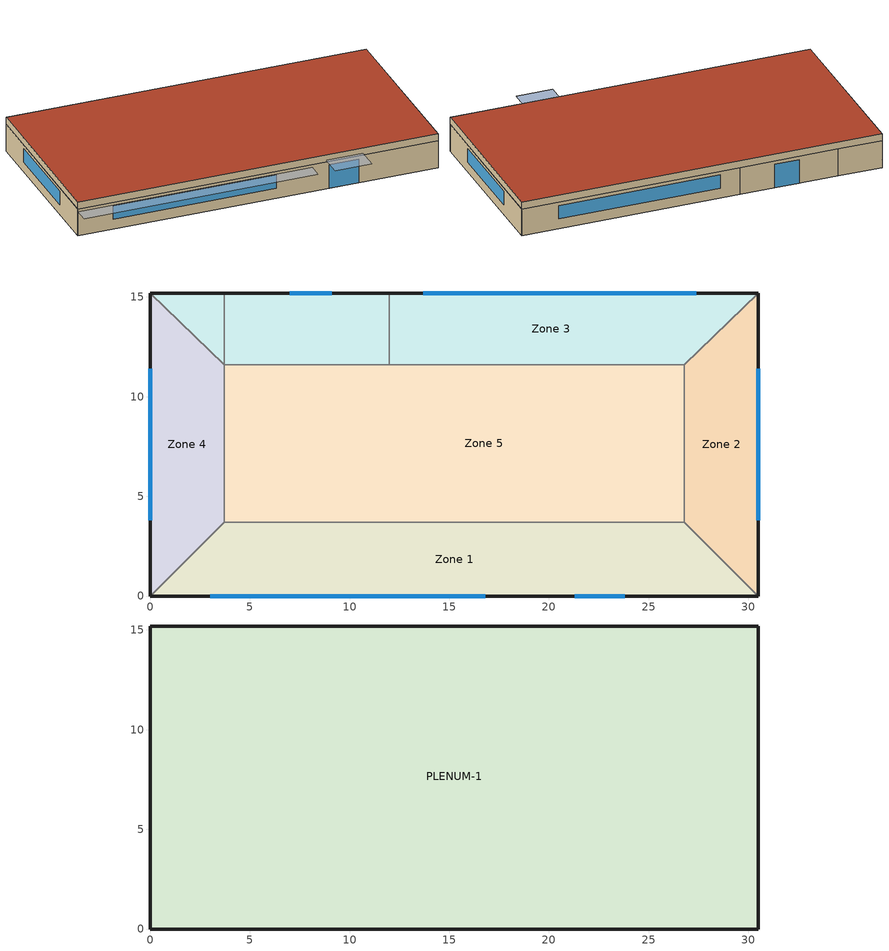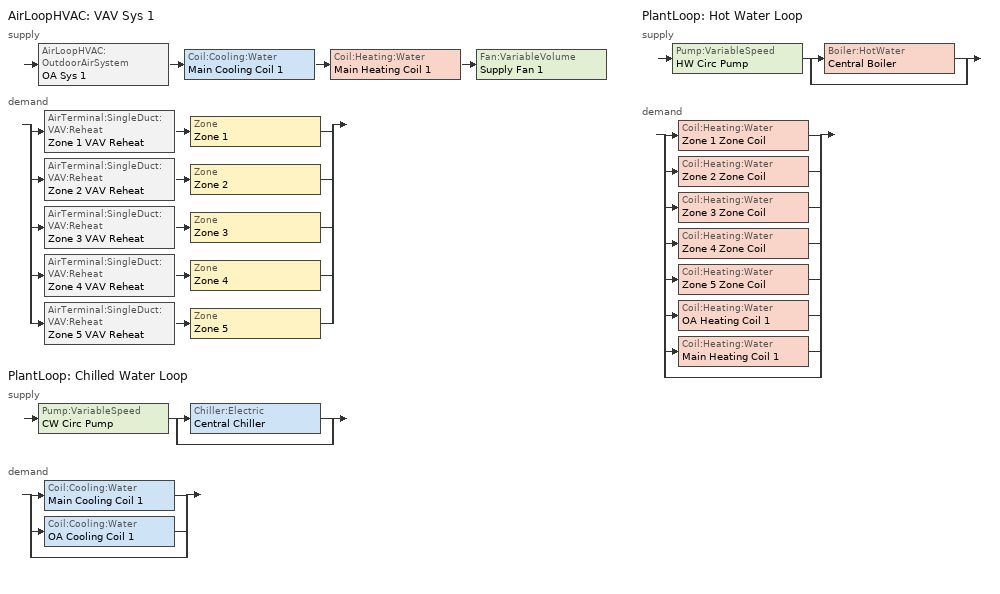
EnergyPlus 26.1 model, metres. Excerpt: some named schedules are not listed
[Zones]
Zone 3
 floor ground (FLOOR-SLAB-1): 3.7,15.2 3.7,11.6 0,15.2 z0; 12,11.6 3.7,11.6 3.7,15.2 12,15.2 z0; 26.8,11.6 12,11.6 12,15.2 30.5,15.2 z0
 wall outside (WALL-1): 30.5,15.2 12,15.2 3.7,15.2 0,15.2 z0:2.4
 wall to Zone 3 (AirBoundary): 12,11.6 12,15.2 12,11.6 z0:2.4
 wall to Zone 3 (INT-WALL-1): 3.7,15.2 3.7,11.6 3.7,15.2 z0:2.4
 wall to Zone 2 (INT-WALL-1): 26.8,11.6 30.5,15.2 z0:2.4
 wall to Zone 4 (INT-WALL-1): 0,15.2 3.7,11.6 z0:2.4
 wall to Zone 5 (INT-WALL-1): 3.7,11.6 12,11.6 26.8,11.6 z0:2.4
 window (Sgl Grey 3mm): 9.1,15.2 7,15.2 z0:2.1
 window (Dbl Clr 3mm/13mm Air): 27.4,15.2 13.7,15.2 z0.9:2.1
Zone 1
 floor ground (FLOOR-SLAB-1): 26.8,3.7 30.5,0 0,0 3.7,3.7 z0
 wall outside (WALL-1): 0,0 30.5,0 z0:2.4
 wall to Zone 2 (INT-WALL-1): 30.5,0 26.8,3.7 z0:2.4
 wall to Zone 4 (INT-WALL-1): 3.7,3.7 0,0 z0:2.4
 wall to Zone 5 (INT-WALL-1): 26.8,3.7 3.7,3.7 z0:2.4
 window (Sgl Grey 3mm): 21.3,0 23.8,0 z0:2.1
 window (Dbl Clr 3mm/13mm Air): 3,0 16.8,0 z0.9:2.1
Zone 2
 floor ground (FLOOR-SLAB-1): 26.8,11.6 30.5,15.2 30.5,0 26.8,3.7 z0
 wall outside (WALL-1): 30.5,0 30.5,15.2 z0:2.4
 wall to Zone 5 (INT-WALL-1): 26.8,11.6 26.8,3.7 z0:2.4
 window (Dbl Clr 3mm/13mm Air): 30.5,3.8 30.5,11.4 z0.9:2.1
Zone 4
 floor ground (FLOOR-SLAB-1): 3.7,3.7 0,0 0,15.2 3.7,11.6 z0
 wall outside (WALL-1): 0,15.2 0,0 z0:2.4
 wall to Zone 5 (INT-WALL-1): 3.7,3.7 3.7,11.6 z0:2.4
 window (Dbl Clr 3mm/13mm Air): 0,11.4 0,3.8 z0.9:2.1
Zone 5
 floor ground (FLOOR-SLAB-1): 26.8,11.6 26.8,3.7 6.7,3.7 6.7,11.6 z0; 6.7,11.6 6.7,3.7 3.7,3.7 3.7,11.6 z0
PLENUM-1
 floor to Zone 1 (CLNG-1): 26.8,3.7 30.5,0 0,0 3.7,3.7 z2.4
 floor to Zone 2 (CLNG-1): 26.8,11.6 30.5,15.2 30.5,0 26.8,3.7 z2.4
 floor to Zone 3 (CLNG-1): 3.7,11.6 0,15.2 3.7,15.2 z2.4; 12,11.6 3.7,11.6 3.7,15.2 12,15.2 z2.4; 26.8,11.6 12,11.6 12,15.2 30.5,15.2 z2.4
 floor to Zone 4 (CLNG-1): 3.7,3.7 0,0 0,15.2 3.7,11.6 z2.4
 floor to Zone 5 (CLNG-1): 26.8,11.6 26.8,3.7 3.7,3.7 3.7,11.6 z2.4
 wall outside (WALL-1): 30.5,15.2 0,15.2 0,0 30.5,0 30.5,15.2 z2.4:3
 roof outside (ROOF-1): 0,15.2 0,0 30.5,0 30.5,15.2 z3
shading: 0,-1.3 0,0 19.8,0 19.8,-1.3 z2.2; 21,-2 21,0 24.1,0 24.1,-2 z2.6
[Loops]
AirLoopHVAC 'VAV Sys 1'
 supply: AirLoopHVAC:OutdoorAirSystem 'OA Sys 1' > Coil:Cooling:Water 'Main Cooling Coil 1' > Coil:Heating:Water 'Main Heating Coil 1' > Fan:VariableVolume 'Supply Fan 1'
 demand: split
  | AirTerminal:SingleDuct:VAV:Reheat 'Zone 1 VAV Reheat' > Zone 'Zone 1'
  | AirTerminal:SingleDuct:VAV:Reheat 'Zone 2 VAV Reheat' > Zone 'Zone 2'
  | AirTerminal:SingleDuct:VAV:Reheat 'Zone 3 VAV Reheat' > Zone 'Zone 3'
  | AirTerminal:SingleDuct:VAV:Reheat 'Zone 4 VAV Reheat' > Zone 'Zone 4'
  | AirTerminal:SingleDuct:VAV:Reheat 'Zone 5 VAV Reheat' > Zone 'Zone 5'
PlantLoop 'Chilled Water Loop'
 supply: Pump:VariableSpeed 'CW Circ Pump' > split
  | Chiller:Electric 'Central Chiller'
  | bypass
 demand: split
  | Coil:Cooling:Water 'Main Cooling Coil 1'
  | Coil:Cooling:Water 'OA Cooling Coil 1'
  | bypass
PlantLoop 'Hot Water Loop'
 supply: Pump:VariableSpeed 'HW Circ Pump' > split
  | Boiler:HotWater 'Central Boiler'
  | bypass
 demand: split
  | Coil:Heating:Water 'Zone 1 Zone Coil'
  | Coil:Heating:Water 'Zone 2 Zone Coil'
  | Coil:Heating:Water 'Zone 3 Zone Coil'
  | Coil:Heating:Water 'Zone 4 Zone Coil'
  | Coil:Heating:Water 'Zone 5 Zone Coil'
  | Coil:Heating:Water 'OA Heating Coil 1'
  | Coil:Heating:Water 'Main Heating Coil 1'
  | bypass
[Building]
Building: Loads convergence tolerance value=0.04; Maximum number of warmup days=25; Minimum number of warmup days=6; North axis=30; Solar distribution=FullExterior; Temperature convergence tolerance value=0.4; Terrain=City
[Site:GroundTemperature:BuildingSurface]
20.03, 20.03, 20.13, 20.3, 20.43, 20.52, 20.62, 20.77, 20.78, 20.55, 20.44, 20.2
[Site:Location]
CHICAGO_IL_USA TMY2-94846: Elevation=190; Latitude=41.78; Longitude=-87.75; Time zone=-6
[SizingPeriod:DesignDay] Barometric pressure=99063; Day of month=21; Daylight saving time indicator=No; Humidity condition type=WetBulb; Rain indicator=No; Snow indicator=No; Solar model indicator=ASHRAEClearSky
Name | Daily dry bulb temperature range | Day type | Maximum dry bulb temperature | Month | Sky clearness | Wetbulb or dewpoint at maximum dry bulb | Wind direction | Wind speed
CHICAGO_IL_USA Annual Cooling 1% Design Conditions DB/MCWB | 10.7 | SummerDesignDay | 31.5 | 7 | 1 | 23 | 230 | 5.3
CHICAGO_IL_USA Annual Heating 99% Design Conditions DB | 0 | WinterDesignDay | -17.3 | 1 | 0 | -17.3 | 270 | 4.9
[Construction]
CLNG-1: MAT-CLNG-1
Dbl Clr 3mm/13mm Air: CLEAR 3MM, AIR 13MM, CLEAR 3MM
FLOOR-SLAB-1: CC03
Furniture: WD10
INT-WALL-1: GP02, AL21, GP02
ROOF-1: RG01, BR01, IN46, WD01
Sgl Grey 3mm: GREY 3MM
WALL-1: WD01, PW03, IN02, GP01
[Construction:AirBoundary]
AirBoundary: 
[Material] Thermal absorptance=0.9
Name | Conductivity | Density | Roughness | Solar absorptance | Specific heat | Thickness | Visible absorptance
BR01 | 0.162 | 1121 | VeryRough | 0.7 | 1464 | 0.0095 | 0.7
CC03 | 1.31 | 2243 | MediumRough | 0.65 | 837 | 0.1016 | 0.65
GP01 | 0.16 | 801 | MediumSmooth | 0.75 | 837 | 0.0127 | 0.75
GP02 | 0.16 | 801 | MediumSmooth | 0.75 | 837 | 0.0159 | 0.75
IN02 | 0.043 | 10 | Rough | 0.75 | 837 | 0.0901 | 0.75
IN46 | 0.023 | 24 | VeryRough | 0.5 | 1590 | 0.0762 | 0.5
PW03 | 0.115 | 545 | MediumSmooth | 0.78 | 1213 | 0.0127 | 0.78
RG01 | 1.442 | 881 | Rough | 0.65 | 1674 | 0.0127 | 0.65
WD01 | 0.115 | 513 | MediumSmooth | 0.78 | 1381 | 0.0191 | 0.78
WD10 | 0.115 | 513 | MediumSmooth | 0.78 | 1381 | 0.667 | 0.78
[Material:AirGap]
AL21: Thermal resistance=0.157
[Material:NoMass]
MAT-CLNG-1: Roughness=Rough; Solar absorptance=0.65; Thermal absorptance=0.65; Thermal resistance=0.652259; Visible absorptance=0.65
[WindowMaterial:Gas]
AIR 13MM: Gas type=Air; Thickness=0.0127
[WindowMaterial:Glazing] Back side infrared hemispherical emissivity=0.84; Conductivity=0.9; Front side infrared hemispherical emissivity=0.84; Infrared transmittance at normal incidence=0; Optical data type=SpectralAverage; Thickness=0.003
Name | Back side solar reflectance at normal incidence | Back side visible reflectance at normal incidence | Front side solar reflectance at normal incidence | Front side visible reflectance at normal incidence | Solar transmittance at normal incidence | Visible transmittance at normal incidence
CLEAR 3MM | 0.075 | 0.081 | 0.075 | 0.081 | 0.837 | 0.898
GREY 3MM | 0.061 | 0.061 | 0.061 | 0.061 | 0.626 | 0.611
[AirLoopHVAC]
VAV Sys 1: Design supply air flow rate=Autosize
[AirLoopHVAC:ReturnPlenum]
Return-Plenum-1: Zone=PLENUM-1
[AirTerminal:SingleDuct:VAV:Reheat] Availability schedule=ReheatCoilAvailSched; Constant minimum air flow fraction=0.3; Convergence tolerance=0.001; Damper heating action=Normal; Maximum air flow rate=Autosize; Maximum flow fraction during reheat=Autosize; Maximum flow per zone floor area during reheat=Autosize; Maximum hot water or steam flow rate=Autosize; Minimum hot water or steam flow rate=0; Zone minimum air flow input method=Constant
Name | Reheat coil
Zone 1 VAV Reheat | Zone 1 Zone Coil
Zone 2 VAV Reheat | Zone 2 Zone Coil
Zone 3 VAV Reheat | Zone 3 Zone Coil
Zone 4 VAV Reheat | Zone 4 Zone Coil
Zone 5 VAV Reheat | Zone 5 Zone Coil
[AvailabilityManager:LowTemperatureTurnOff]
CW Low Temp Limit: Applicability schedule=CoolingPumpAvailSched; Temperature=2
[AvailabilityManager:Scheduled]
VAV Sys 1 Avail: Schedule=FanAvailSched
[Boiler:HotWater]
Central Boiler: Boiler flow mode=LeavingSetpointModulated; Design water flow rate=Autosize; Efficiency curve temperature evaluation variable=LeavingBoiler; Fuel type=NaturalGas; Maximum part load ratio=1.2; Minimum part load ratio=0; Nominal capacity=Autosize; Nominal thermal efficiency=0.8; Normalized boiler efficiency curve=BoilerEfficiency; Optimum part load ratio=1; Water outlet upper temperature limit=100
[Chiller:Electric]
Central Chiller: Chilled water outlet temperature lower limit=5; Chiller flow mode=LeavingSetpointModulated; Condenser type=AirCooled; Design chilled water flow rate=Autosize; Design chilled water outlet temperature=6.67; Design condenser fluid flow rate=Autosize; Design condenser inlet temperature=35; Maximum part load ratio=1; Minimum part load ratio=0; Nominal capacity=Autosize; Nominal cop=3.2; Optimum part load ratio=0.65; Temperature rise coefficient=2.778; Coefficient 1 of capacity ratio curve=0.9949; Coefficient 1 of full load ratio curve=0.03303; Coefficient 1 of power ratio curve=2.333; Coefficient 2 of capacity ratio curve=-0.045954; Coefficient 2 of full load ratio curve=0.6852; Coefficient 2 of power ratio curve=-1.975; Coefficient 3 of capacity ratio curve=-0.0013543; Coefficient 3 of full load ratio curve=0.2818; Coefficient 3 of power ratio curve=0.6121
[Coil:Cooling:Water] Availability schedule=CoolingCoilAvailSched; Design air flow rate=Autosize; Design inlet air humidity ratio=Autosize; Design inlet air temperature=Autosize; Design inlet water temperature=Autosize; Design outlet air humidity ratio=Autosize; Design outlet air temperature=Autosize; Design water flow rate=Autosize; Design water temperature difference=4; Heat exchanger configuration=CrossFlow; Type of analysis=SimpleAnalysis
Main Cooling Coil 1; OA Cooling Coil 1
[Coil:Heating:Water] Design water temperature difference=11; Maximum water flow rate=Autosize; Performance input method=UFactorTimesAreaAndDesignWaterFlowRate; Rated capacity=Autosize; Rated inlet air temperature=16.6; Rated inlet water temperature=82.2; Rated outlet air temperature=32.2; Rated outlet water temperature=71.1; U factor times area value=Autosize
Name | Availability schedule
Main Heating Coil 1; Zone 1 Zone Coil; Zone 2 Zone Coil; Zone 3 Zone Coil; Zone 4 Zone Coil; Zone 5 Zone Coil | ReheatCoilAvailSched
OA Heating Coil 1 | CoolingCoilAvailSched
[Controller:OutdoorAir]
OA Controller 1: Economizer control action type=ModulateFlow; Economizer control type=NoEconomizer; Economizer maximum limit dry bulb temperature=19; Economizer minimum limit dry bulb temperature=4.6; Lockout type=NoLockout; Maximum outdoor air flow rate=Autosize; Minimum limit type=FixedMinimum; Minimum outdoor air flow rate=Autosize; Minimum outdoor air schedule=Min OA Sched
[Controller:WaterCoil] Actuator variable=Flow; Control variable=Temperature; Controller convergence tolerance=0.002; Maximum actuated flow=Autosize; Minimum actuated flow=0
Name | Action
Central Cooling Coil Controller 1; OA CC Controller 1 | Reverse
Central Heating Coil Controller 1; OA HC Controller 1 | Normal
[Daylighting:Controls] Fraction of lights controlled by reference point 1=1; Illuminance setpoint at reference point 1=400; Daylighting method=SplitFlux; Glare calculation azimuth angle of view direction clockwise from zone y axis=180; Lighting control type=Stepped; Maximum allowable discomfort glare index=20; Minimum input power fraction for continuous or continuousoff dimming control=0.3; Minimum light output fraction for continuous or continuousoff dimming control=0.2; Number of stepped control steps=3; Probability lighting will be reset when needed in manual stepped control=1
Name | Daylighting reference point name 1 | Glare calculation daylighting reference point | Zone or space
Space 3 Open Office 1 Daylighting Control | Space 3 Open Office 1 Reference Point1 | Space 3 Open Office 1 Reference Point1 | Space 3 Open Office 1
Zone 1 Daylighting Control | Zone 1 Reference Point1 | Zone 1 Reference Point1 | Zone 1
[DesignSpecification:OutdoorAir] Outdoor air flow per zone=0; Outdoor air flow per zone floor area=0.000305; Outdoor air method=Sum
Name | Outdoor air flow per person
SZ DSOA Zone 1; SZ DSOA Zone 2; SZ DSOA Zone 3; SZ DSOA Zone 4; SZ DSOA Zone 5 Office | 0.00236
SZ DSOA Zone 5 Conference | 0.00436
[DesignSpecification:OutdoorAir:SpaceList]
SZ DSOA Zone 5 List: Space design specification outdoor air object name 1=SZ DSOA Zone 5 Office; Space name 1=Space 5 Office; Space design specification outdoor air object name 2=SZ DSOA Zone 5 Conference; Space name 2=Space 5 Conference
[Fan:VariableVolume]
Supply Fan 1: Availability schedule=FanAvailSched; Fan power coefficient 1=0.350712; Fan power coefficient 2=0.308505; Fan power coefficient 3=-0.541374; Fan power coefficient 4=0.871988; Fan power coefficient 5=0; Fan power minimum flow fraction=0.25; Fan power minimum flow rate input method=Fraction; Fan total efficiency=0.7; Maximum flow rate=Autosize; Motor efficiency=0.9; Motor in airstream fraction=1; Pressure rise=600
[InternalMass] Construction=Furniture
Name | Space or spacelist | Surface area | Zone or zonelist
Space 5 Conference Furniture | Space 5 Conference | 5
Space 5 Office Furniture | Space 5 Office | 10
Zone 3 Furniture |  | 77 | Zone 3
[Lights] End use subcategory=GeneralLights; Fraction radiant=0.59; Fraction visible=0.2; Return air fraction=0.2; Schedule=LIGHTS-1
Name | Design level calculation method | Fraction replaceable | Watts per floor area | Zone or zonelist or space or spacelist | Lighting level
Space 3 Open Office 1 Lights | Watts/Area | 1 | 10.76 | Space 3 Open Office 1
Space 3 Open Office 2 Lights | Watts/Area | 0 | 10.76 | Space 3 Open Office 2
Space 3 Storage Lights | Watts/Area | 0 | 5 | Space 3 Storage
Zone 1 Lights | LightingLevel | 1 |  | Zone 1 | 1584
Zone 2 Lights | LightingLevel | 0 |  | Zone 2 | 684
Zone 4 Lights | LightingLevel | 0 |  | Zone 4 | 684
Zone 5 Lights | LightingLevel | 0 |  | Zone 5 | 2964
[People] Activity level schedule=ActSchd; Fraction radiant=0.3; Number of people calculation method=People; Number of people schedule=OCCUPY-1
Name | Number of people | Zone or zonelist or space or spacelist
Zone 1 People | 11 | Zone 1
Zone 2 People | 5 | Zone 2
Zone 3 People | 11 | Zone 3
Zone 4 People | 5 | Zone 4
Zone 5 People | 20 | Zone 5
[PlantEquipmentList]
Cooling Plant: Central Chiller, Chiller:Electric
heating plant: Central Boiler, Boiler:HotWater
[PlantEquipmentOperation:CoolingLoad]
Central Chiller Only: Load range 1 lower limit=0; Load range 1 upper limit=900000; Range 1 equipment list=Cooling Plant
[PlantEquipmentOperation:HeatingLoad]
Central Boiler Only: Load range 1 lower limit=0; Load range 1 upper limit=1000000; Range 1 equipment list=heating plant
[PlantEquipmentOperationSchemes] Control scheme 1 schedule=PlantOnSched
Name | Control scheme 1
CW Loop Operation | Central Chiller Only
Hot Loop Operation | Central Boiler Only
[PlantLoop] Fluid type=Water; Load distribution scheme=SequentialLoad; Maximum loop flow rate=Autosize; Minimum loop flow rate=0
Name | Maximum loop temperature | Minimum loop temperature | Plant equipment operation scheme
Chilled Water Loop | 98 | 1 | CW Loop Operation
Hot Water Loop | 100 | 10 | Hot Loop Operation
[Pump:VariableSpeed] Design maximum flow rate=Autosize; Design minimum flow rate=0; Design power consumption=Autosize; Design pump head=179352; Fraction of motor inefficiencies to fluid stream=0; Motor efficiency=0.9; Pump control type=Intermittent; Coefficient 1 of the part load performance curve=0; Coefficient 2 of the part load performance curve=1; Coefficient 3 of the part load performance curve=0; Coefficient 4 of the part load performance curve=0
Name | Pump flow rate schedule
CW Circ Pump | CoolingPumpAvailSched
HW Circ Pump
[SetpointManager:MixedAir]
Mixed Air Temp Manager 1: Control variable=Temperature; Setpoint node or nodelist=Main Branch SetPoint Node List
[SetpointManager:Scheduled] Control variable=Temperature
Name | Schedule | Setpoint node or nodelist
Central Boiler Setpoint Manager | HW Loop Temp Schedule | Central Boiler Outlet Node
Central Chiller Setpoint Manager | CW Loop Temp Schedule | Central Chiller Outlet Node
Chilled Water Loop Setpoint Manager | CW Loop Temp Schedule | CW Supply Outlet Node
Hot Water Loop Setpoint Manager | HW Loop Temp Schedule | HW Supply Outlet Node
OA Air Temp Manager 1 | OA Cooling Supply Air Temp Sch | OA Mixing Box 1 Inlet Node
OA Air Temp Manager 2 | OA Heating Supply Air Temp Sch | OA Heating Coil 1 Air Outlet Node
Supply Air Temp Manager 1 | Seasonal Reset Supply Air Temp Sch | VAV Sys 1 Outlet Node
[Sizing:Plant]
Name | Design loop exit temperature | Loop design temperature difference | Loop type
Hot Water Loop | 82 | 11 | Heating
Chilled Water Loop | 7 | 4 | Cooling
[Sizing:System]
VAV Sys 1: 100 outdoor air in cooling=No; 100 outdoor air in heating=No; Central cooling capacity control method=VAV; Central cooling design supply air humidity ratio=0.008; Central cooling design supply air temperature=12.8; Central heating design supply air humidity ratio=0.008; Central heating design supply air temperature=16.7; Central heating maximum system air flow ratio=0.3; Cooling design capacity=Autosize; Cooling design capacity method=CoolingDesignCapacity; Cooling supply air flow rate=0; Cooling supply air flow rate method=DesignDay; Design outdoor air flow rate=Autosize; Heating design capacity=Autosize; Heating design capacity method=HeatingDesignCapacity; Heating supply air flow rate=0; Heating supply air flow rate method=DesignDay; Precool design humidity ratio=0.008; Precool design temperature=11; Preheat design humidity ratio=0.008; Preheat design temperature=4.5; Type of load to size on=Sensible; Type of zone sum to use=NonCoincident; Zone maximum outdoor air fraction=1
[Sizing:Zone] Account for dedicated outdoor air system=No; Cooling design air flow method=DesignDayWithLimit; Dedicated outdoor air high setpoint temperature for design=Autosize; Dedicated outdoor air low setpoint temperature for design=Autosize; Dedicated outdoor air system control strategy=NeutralSupplyAir; Heating design air flow method=DesignDay; Zone cooling design supply air humidity ratio=0.009; Zone cooling design supply air temperature=14; Zone cooling design supply air temperature input method=SupplyAirTemperature; Zone cooling sizing factor=0; Zone heating design supply air humidity ratio=0.004; Zone heating design supply air temperature=50; Zone heating design supply air temperature input method=SupplyAirTemperature; Zone heating sizing factor=0
Name | Design specification outdoor air object
Zone 1 | SZ DSOA Zone 1
Zone 2 | SZ DSOA Zone 2
Zone 3 | SZ DSOA Zone 3
Zone 4 | SZ DSOA Zone 4
Zone 5 | SZ DSOA Zone 5 List
[Space] Ceiling height=Autocalculate; Volume=Autocalculate
Name | Zone | Space type | Tag 1 | Tag 2
Space 1 | Zone 1 | Office | Std 62.1 Office Space | Std 90.1 Office-Open Plan
Space 2 | Zone 2 | Reception | Std 62.1 Reception areas | Std 90.1 Lobby
Space 3 Open Office 1; Space 3 Open Office 2 | Zone 3 | Office | Std 62.1 Office Space | Std 90.1 Office-Open Plan
Space 3 Storage | Zone 3 | Storage | Std 62.1 Storage | Std 90.1 Storage
Space 4 | Zone 4 | Office | Std 62.1 Office Space | Std 90.1 Office-Open Plan
Space 5 Conference | Zone 5 | Conference | Std 62.1 Conference/meeting | Std 90.1 Conference/Meeting/Multipurpose
Space 5 Office | Zone 5 | Office | Std 62.1 Office Space | Std 90.1 Office-Open Plan
[ThermostatSetpoint:DualSetpoint]
DualSetPoint: Cooling setpoint temperature schedule=Clg-SetP-Sch; Heating setpoint temperature schedule=Htg-SetP-Sch
[ThermostatSetpoint:SingleCooling]
CoolingSetpoint: Setpoint temperature schedule=Clg-SetP-Sch
[ThermostatSetpoint:SingleHeating]
HeatingSetpoint: Setpoint temperature schedule=Htg-SetP-Sch
[Zone] Multiplier=1; Type=1
Name | Ceiling height | Part of total floor area | Volume
PLENUM-1 | 0.6096 | No | 283.2
Zone 1; Zone 3 | 2.4384 |  | 239.247
Zone 2; Zone 4 | 2.4384 |  | 103.311
Zone 5 | 2.4384 |  | 447.683
[ZoneControl:Thermostat] Control 1=CoolingSetPoint; Control 2=HeatingSetpoint; Control 3=DualSetPoint; Control type schedule=Zone Control Type Sched
Name | Zone or zonelist
Zone 1 Control | Zone 1
Zone 2 Control | Zone 2
Zone 3 Control | Zone 3
Zone 4 Control | Zone 4
Zone 5 Control | Zone 5
[Zone equipment]
Zone 1: Zone 1 VAV Reheat
Zone 2: Zone 2 VAV Reheat
Zone 3: Zone 3 VAV Reheat
Zone 4: Zone 4 VAV Reheat
Zone 5: Zone 5 VAV Reheat
[ZoneInfiltration:DesignFlowRate] Constant term coefficient=0; Design flow rate calculation method=Flow/Zone; Schedule=INFIL-SCH; Temperature term coefficient=0; Velocity squared term coefficient=0; Velocity term coefficient=0.2237
Name | Design flow rate | Zone or zonelist or space or spacelist
Zone 1 Infil 1 | 0.032 | Zone 1
Zone 2 Infil 1 | 0.014 | Zone 2
Zone 3 Infil | 0.032 | Zone 3
Zone 4 Infil | 0.014 | Zone 4
Zone 5 Infil | 0.062 | Zone 5
[Curve:Quadratic]
BoilerEfficiency: Maximum value of x=1; Minimum value of x=0; Coefficient1 constant=1; Coefficient2 x=0; Coefficient3 x 2=0
[Schedule:Compact]
ActSchd: Through: 12/31, For: AllDays, Until: 24:00, 117.24
CW Loop Temp Schedule: Through: 12/31, For: AllDays, Until: 24:00, 7.22
CoolingCoilAvailSched: Through: 12/31, For: WeekDays, Until: 6:00, 0, Until: 20:00, 1, Until: 24:00, 0, For: SummerDesignDay WinterDesignDay, Until: 24:00, 1, For: AllOtherDays, Until: 24:00, 0
CoolingPumpAvailSched; PlantOnSched: Through: 12/31, For: AllDays, Until: 24:00, 1
FanAvailSched; ReheatCoilAvailSched: Through: 3/31, For: AllDays, Until: 24:00, 1, Through: 9/30, For: WeekDays, Until: 6:00, 0, Until: 20:00, 1, Until: 24:00, 0, For: SummerDesignDay WinterDesignDay, Until: 24:00, 1, For: AllOtherDays, Until: 24:00, 0, Through: 12/31, For: AllDays, Until: 24:00, 1
HW Loop Temp Schedule: Through: 12/31, For: AllDays, Until: 24:00, 82
INFIL-SCH: Through: 3/31, For: AllDays, Until: 24:00, 1, Through: 10/31, For: AllDays, Until: 24:00, 0, Through: 12/31, For: AllDays, Until: 24:00, 1
LIGHTS-1: Through: 12/31, For: WeekDays SummerDesignDay CustomDay1 CustomDay2, Until: 8:00, 0.05, Until: 9:00, 0.9, Until: 10:00, 0.95, Until: 11:00, 1, Until: 12:00, 0.95, Until: 13:00, 0.8, Until: 14:00, 0.9, Until: 18:00, 1, Until: 19:00, 0.6, Until: 21:00, 0.2, Until: 24:00, 0.05, For: Weekends WinterDesignDay Holiday, Until: 24:00, 0.05
Min OA Sched: Through: 12/31, For: Weekdays, Until: 6:00, 0.02, Until: 20:00, 1, Until: 24:00, 0.02, For: AllOtherDays, Until: 24:00, 0.02
OA Cooling Supply Air Temp Sch: Through: 12/31, For: AllDays, Until: 24:00, 11.5
OCCUPY-1: Through: 12/31, For: WeekDays SummerDesignDay CustomDay1 CustomDay2, Until: 8:00, 0, Until: 11:00, 1, Until: 12:00, 0.8, Until: 13:00, 0.4, Until: 14:00, 0.8, Until: 18:00, 1, Until: 19:00, 0.5, Until: 24:00, 0, For: Weekends WinterDesignDay Holiday, Until: 24:00, 0
